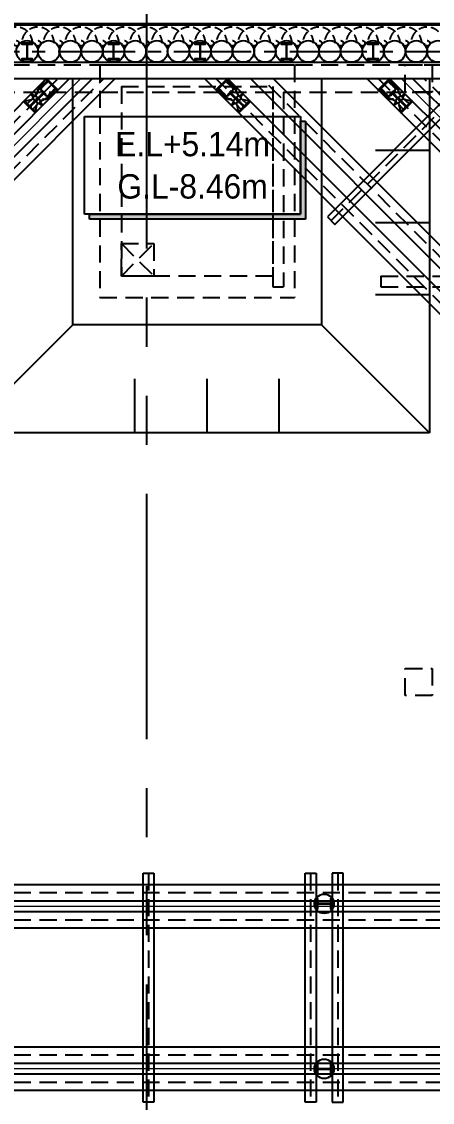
# Model space of a CAD drawing. Header units: millimetres. Extents: x 1073475 to 2890243, y -1340830 to -367733.
# Drawn here: x 2057444 to 2058775, y -379747 to -376249 of the extents above; entities that cross this region are included whole.
import ezdxf
from ezdxf.enums import TextEntityAlignment as Align

# ---------------------------------------------------------------- set-up
doc = ezdxf.new("R2010")
doc.units = ezdxf.units.MM
doc.header["$LTSCALE"] = 50
for name, pattern in [('CENTER2', [28.575, 19.05, -3.175, 3.175, -3.175]), ('HIDDEN', [9.525, 6.35, -3.175]), ('HIDDEN2', [4.7625, 3.175, -1.5875]), ('PHANTOM', [63.5, 31.75, -6.35, 6.35, -6.35, 6.35, -6.35])]:
    doc.linetypes.add(name, pattern=pattern)
doc.layers.add('_0', color=7, linetype='Continuous', lineweight=0)
for name, color, linetype in [('CEN', 1, 'CENTER2'), ('CIP', 1, 'Continuous'), ('H-BEAM', 5, 'Continuous'), ('H-BEAM-상부', 173, 'Continuous'), ('HPILE-300x200', 3, 'Continuous'), ('POST PILE', 6, 'Continuous'), ('SGR', 8, 'Continuous'), ('ST-CEN', 1, 'HIDDEN'), ('ST-CEN(상부 H-BEAM)', 1, 'HIDDEN'), ('ST-CEN(하부 H-BEAM)', 1, 'HIDDEN'), ('STRUT', 3, 'Continuous'), ('WALE-1', 3, 'Continuous'), ('건축', 233, 'HIDDEN'), ('굴착고', 2, 'Continuous'), ('단면', 4, 'Continuous'), ('대지경계선', 6, 'PHANTOM'), ('법면', 41, 'Continuous'), ('유압JACK', 2, 'Continuous')]:
    doc.layers.add(name, color=color, linetype=linetype)
doc.styles.add('돋움', font='')
doc.styles.get('돋움').set_extended_font_data('Dotum')

# ---------------------------------------------------------------- blocks, each defined once
blk = doc.blocks.new('계측평면')
at = {"layer": '대지경계선', "const_width": 60}
for points in [[(-5833, -5158), (-176, 499), (26245, 499), (26245, -35090), (1238, -35090), (-5833, -28019), (-5833, -5158)], [(26247, -35088), (1240, -35088), (-5831, -28017), (-5831, -5156), (-174, 501), (26247, 501)]]:
    blk.add_lwpolyline(points, dxfattribs=at)
blk = doc.blocks.new('A$C1D3235D9')
at = {"layer": 'SGR', "linetype": 'HIDDEN2'}
blk.add_circle((0, 0), 50, dxfattribs=at)
blk.add_arc((0, 0), 300, 0, 180, dxfattribs=at)
blk = doc.blocks.new('A$C59AB4A79')
at = {"layer": '굴착고'}
blk.add_hatch(color=251, dxfattribs=at).paths.add_polyline_path([(-3391, 1342), (513, 1342), (513, 3059), (603, 3059), (603, 1252), (-3391, 1252)])
at = {"layer": '_0', "color": 251}
for p, q in [((-17350, -9950), (-3550, 3850)), ((13623, -7400), (2373, 3850)), ((13623, -11450), (-17350, -11450)), ((13623, -14450), (-17350, -14450))]:
    blk.add_line(p, q, dxfattribs=at)
at = {"layer": 'CEN', "color": 251, "ltscale": 1.5}
blk.add_line((-12545, 4350), (14173, 4350), dxfattribs=at)
at = {"layer": 'CIP', "color": 251}
for centre in [(-4545, 4350), (-4145, 4350), (-3745, 4350), (-3345, 4350), (-2945, 4350), (-2545, 4350), (-2145, 4350), (-1745, 4350), (-1345, 4350), (-945, 4350), (-545, 4350), (-145, 4350), (255, 4350), (655, 4350), (1055, 4350), (1455, 4350), (1855, 4350), (2255, 4350), (2655, 4350), (3055, 4350)]:
    blk.add_circle(centre, 200, dxfattribs=at)
at = {"layer": 'H-BEAM', "color": 251}
for p, q in [((600, -15064), (600, -10836)), ((600, -10836), (800, -10836)), ((800, -10836), (800, -15064)), ((1100, -10836), (1100, -15064)), ((1300, -10836), (1100, -10836)), ((1300, -15064), (1300, -10836)), ((800, -15064), (600, -15064)), ((1100, -15064), (1300, -15064))]:
    blk.add_line(p, q, dxfattribs=at)
at = {"layer": 'H-BEAM-상부', "color": 251}
for p, q in [((3428, 3714), (1009, 1295)), ((1150, 1154), (3569, 3573)), ((1009, 1295), (1150, 1154)), ((-2400, -15064), (-2400, -10836)), ((-2400, -10836), (-2200, -10836)), ((-2200, -10836), (-2200, -15064)), ((-2200, -15064), (-2400, -15064))]:
    blk.add_line(p, q, dxfattribs=at)
at = {"layer": 'HPILE-300x200', "color": 251}
for p, q in [((-4545, 4200), (-4545, 4500)), ((-2945, 4200), (-2945, 4500)), ((-1345, 4200), (-1345, 4500)), ((255, 4200), (255, 4500)), ((1855, 4200), (1855, 4500))]:
    blk.add_line(p, q, dxfattribs=at)
for points in [[(-4645, 4500), (-4645, 4486), (-4569, 4486, -0.414214), (-4549, 4466), (-4549, 4234, -0.414214), (-4569, 4214), (-4645, 4214), (-4645, 4200), (-4445, 4200), (-4445, 4214), (-4520, 4214, -0.414214), (-4540, 4234), (-4540, 4466, -0.414214), (-4520, 4486), (-4445, 4486), (-4445, 4500)], [(-3045, 4500), (-3045, 4486), (-2969, 4486, -0.414214), (-2949, 4466), (-2949, 4234, -0.414214), (-2969, 4214), (-3045, 4214), (-3045, 4200), (-2845, 4200), (-2845, 4214), (-2920, 4214, -0.414214), (-2940, 4234), (-2940, 4466, -0.414214), (-2920, 4486), (-2845, 4486), (-2845, 4500)], [(-1445, 4500), (-1445, 4486), (-1369, 4486, -0.414214), (-1349, 4466), (-1349, 4234, -0.414214), (-1369, 4214), (-1445, 4214), (-1445, 4200), (-1245, 4200), (-1245, 4214), (-1320, 4214, -0.414214), (-1340, 4234), (-1340, 4466, -0.414214), (-1320, 4486), (-1245, 4486), (-1245, 4500)], [(155, 4500), (155, 4486), (231, 4486, -0.414214), (251, 4466), (251, 4234, -0.414214), (231, 4214), (155, 4214), (155, 4200), (355, 4200), (355, 4214), (280, 4214, -0.414214), (260, 4234), (260, 4466, -0.414214), (280, 4486), (355, 4486), (355, 4500)], [(1755, 4500), (1755, 4486), (1831, 4486, -0.414214), (1851, 4466), (1851, 4234, -0.414214), (1831, 4214), (1755, 4214), (1755, 4200), (1955, 4200), (1955, 4214), (1880, 4214, -0.414214), (1860, 4234), (1860, 4466, -0.414214), (1880, 4486), (1955, 4486), (1955, 4500)]]:
    blk.add_lwpolyline(points, format="xyb", close=True, dxfattribs=at)
at = {"layer": 'POST PILE', "color": 251}
for p, q in [((1100, -11400), (800, -11400)), ((1100, -14450), (800, -14450))]:
    blk.add_line(p, q, dxfattribs=at)
for points in [[(800, -11300), (825, -11300), (825, -11371, 0.414214), (845, -11391), (1055, -11391, 0.414214), (1075, -11371), (1075, -11300), (1100, -11300), (1100, -11500), (1075, -11500), (1075, -11430, 0.414214), (1055, -11410), (845, -11410, 0.414214), (825, -11430), (825, -11500), (800, -11500)], [(800, -14350), (825, -14350), (825, -14421, 0.414214), (845, -14441), (1055, -14441, 0.414214), (1075, -14421), (1075, -14350), (1100, -14350), (1100, -14550), (1075, -14550), (1075, -14480, 0.414214), (1055, -14460), (845, -14460, 0.414214), (825, -14480), (825, -14550), (800, -14550)]]:
    blk.add_lwpolyline(points, format="xyb", close=True, dxfattribs=at)
for centre in [(950, -11400), (950, -14450)]:
    blk.add_circle(centre, 180, dxfattribs=at)
at = {"layer": 'ST-CEN', "color": 251}
for p, q in [((-17350, -10374), (-3126, 3850)), ((-17350, -9526), (-3974, 3850)), ((13623, -10824), (-1051, 3850)), ((13623, -9975), (-203, 3850)), ((13623, -7824), (1949, 3850)), ((13623, -6975), (2797, 3850)), ((13623, -11200), (-17350, -11200)), ((13623, -11700), (-17350, -11700)), ((13623, -14200), (-17350, -14200)), ((13623, -14700), (-17350, -14700))]:
    blk.add_line(p, q, dxfattribs=at)
at = {"layer": 'ST-CEN(상부 H-BEAM)', "color": 251}
for p, q in [((1079, 1224), (3499, 3644)), ((-2300, -10836), (-2300, -15064))]:
    blk.add_line(p, q, dxfattribs=at)
at = {"layer": 'ST-CEN(하부 H-BEAM)', "color": 251}
for p, q in [((700, -10836), (700, -15064)), ((1200, -10836), (1200, -15064))]:
    blk.add_line(p, q, dxfattribs=at)
at = {"layer": 'STRUT', "color": 251}
for p, q in [((-17350, -10162), (-3338, 3850)), ((-17350, -10586), (-2914, 3850)), ((-17350, -9738), (-3762, 3850)), ((-17350, -9314), (-4186, 3850)), ((13623, -11036), (-1263, 3850)), ((13623, -10612), (-839, 3850)), ((13623, -10188), (-415, 3850)), ((13623, -9763), (9, 3850)), ((13623, -8036), (1737, 3850)), ((13623, -7612), (2161, 3850)), ((13623, -7188), (2585, 3850)), ((13623, -11050), (-17350, -11050)), ((13623, -11350), (-17350, -11350)), ((13623, -11550), (-17350, -11550)), ((13623, -11850), (-17350, -11850)), ((13623, -14050), (-17350, -14050)), ((13623, -14350), (-17350, -14350)), ((13623, -14550), (-17350, -14550)), ((13623, -14850), (-17350, -14850))]:
    blk.add_line(p, q, dxfattribs=at)
at = {"layer": 'WALE-1', "color": 251}
for p, q in [((-12462, 4150), (13923, 4150)), ((-12338, 3850), (13623, 3850))]:
    blk.add_line(p, q, dxfattribs=at)
at = {"layer": '건축', "color": 251}
for p, q in [((-12721, 4849), (13700, 4849)), ((-12441, 4100), (13000, 4100)), ((-3200, 4100), (400, 4100)), ((-3200, 4100), (-3200, -200)), ((400, 4100), (400, -200)), ((2450, 3600), (2450, 4100)), ((2450, 4100), (2950, 4100)), ((2950, 4100), (2950, 3600)), ((-12234, 3600), (0, 3600)), ((-2800, 3700), (0, 3700)), ((-2800, 3700), (-2800, 200)), ((0, 3700), (0, 200)), ((0, 3600), (0, 0)), ((200, 3600), (6000, 3600)), ((200, 3600), (200, 0)), ((2950, 3600), (2450, 3600)), ((-3481, 3149), (513, 3149)), ((-3481, 1342), (-3481, 3149)), ((513, 3149), (513, 1342)), ((513, 1342), (-3481, 1342)), ((-2800, 800), (-2200, 200)), ((-2800, 200), (-2200, 800)), ((-2800, 800), (-2200, 800)), ((-2800, 200), (-2800, 800)), ((-2200, 800), (-2200, 200)), ((0, 200), (-2800, 200)), ((-2200, 200), (-2800, 200)), ((2000, 200), (6000, 200)), ((2000, 200), (2000, 0)), ((0, 0), (200, 0)), ((2000, 0), (11000, 0)), ((-3200, -200), (400, -200)), ((2450, -7550), (2450, -7050)), ((2450, -7050), (2950, -7050)), ((2950, -7050), (2950, -7550)), ((2950, -7550), (2450, -7550))]:
    blk.add_line(p, q, dxfattribs=at)
at = {"layer": '굴착고', "color": 251}
for p, q in [((-3481, 3149), (513, 3149)), ((-3481, 1342), (-3481, 3149)), ((513, 3149), (513, 1342)), ((513, 1342), (513, 3059)), ((513, 3059), (603, 3059)), ((603, 3059), (603, 1252)), ((513, 1342), (-3481, 1342)), ((-3391, 1342), (513, 1342)), ((-3391, 1252), (-3391, 1342)), ((603, 1252), (-3391, 1252))]:
    blk.add_line(p, q, dxfattribs=at)
at = {"layer": '대지경계선', "const_width": 60}
blk.add_lwpolyline([(13700, -30740), (-11307, -30740), (-18378, -23669), (-18378, -808), (-12721, 4849), (13700, 4849)], dxfattribs=at)
at = {"layer": '법면', "color": 251}
for p, q in [((-3700, -700), (-3700, 3850)), ((900, 3850), (900, -700)), ((2900, 3850), (2900, -2700)), ((2900, 2517), (1900, 2517)), ((2900, 1183), (1900, 1183)), ((2900, -150), (1900, -150)), ((-5700, -2700), (-3700, -700)), ((900, -700), (-3700, -700)), ((900, -700), (2900, -2700)), ((-2550, -2700), (-2550, -1700)), ((-1217, -2700), (-1217, -1700)), ((117, -2700), (117, -1700)), ((2900, -2700), (-5700, -2700))]:
    blk.add_line(p, q, dxfattribs=at)
at = {"layer": '유압JACK', "color": 251}
for p, q in [((-4196, 3841), (-4334, 3666)), ((-4181, 3798), (-4331, 3649)), ((-4162, 3796), (-4288, 3669)), ((-4196, 3841), (-4186, 3850)), ((-4196, 3834), (-4181, 3820)), ((-3974, 3638), (-4186, 3850)), ((-4029, 3667), (-4157, 3796)), ((-1051, 3638), (-839, 3850)), ((-997, 3667), (-868, 3796)), ((-864, 3796), (-738, 3669)), ((-830, 3834), (-844, 3820)), ((-844, 3798), (-695, 3649)), ((-830, 3841), (-839, 3850)), ((-830, 3841), (-692, 3666)), ((1949, 3638), (2161, 3850)), ((2003, 3667), (2132, 3796)), ((2136, 3796), (2262, 3669)), ((2170, 3834), (2156, 3820)), ((2156, 3798), (2305, 3649)), ((2170, 3841), (2161, 3850)), ((2170, 3841), (2308, 3666)), ((-4388, 3539), (-4357, 3603)), ((-4357, 3581), (-4357, 3598)), ((-4283, 3615), (-4277, 3621)), ((-4282, 3613), (-4275, 3619)), ((-4281, 3625), (-4277, 3628)), ((-4199, 3543), (-4281, 3625)), ((-4196, 3547), (-4277, 3628)), ((-4273, 3617), (-4277, 3621)), ((-4274, 3618), (-4270, 3621)), ((-4273, 3617), (-4270, 3621)), ((-4273, 3617), (-4270, 3621)), ((-4203, 3547), (-4273, 3617)), ((-4268, 3619), (-4270, 3621)), ((-4268, 3623), (-4264, 3627)), ((-4266, 3622), (-4268, 3623)), ((-4268, 3619), (-4266, 3622)), ((-4203, 3554), (-4268, 3619)), ((-4266, 3692), (-4263, 3689)), ((-4201, 3557), (-4266, 3622)), ((-4198, 3560), (-4264, 3627)), ((-4263, 3689), (-4252, 3699)), ((-4255, 3702), (-4252, 3699)), ((-4191, 3766), (-4189, 3763)), ((-4178, 3774), (-4189, 3763)), ((-4181, 3776), (-4178, 3774)), ((-4026, 3643), (-4175, 3494)), ((-3983, 3629), (-4158, 3490)), ((-4029, 3663), (-4155, 3536)), ((-4051, 3646), (-4061, 3636)), ((-4058, 3633), (-4061, 3636)), ((-4048, 3644), (-4051, 3646)), ((-3991, 3629), (-4005, 3643)), ((-3983, 3629), (-3974, 3638)), ((-1042, 3629), (-1051, 3638)), ((-1042, 3629), (-867, 3490)), ((-1035, 3629), (-1021, 3643)), ((-1000, 3643), (-850, 3494)), ((-997, 3663), (-871, 3536)), ((-978, 3644), (-975, 3646)), ((-975, 3646), (-964, 3636)), ((-967, 3633), (-964, 3636)), ((-845, 3776), (-848, 3774)), ((-848, 3774), (-837, 3763)), ((-834, 3766), (-837, 3763)), ((-830, 3547), (-748, 3628)), ((-828, 3560), (-761, 3627)), ((-826, 3543), (-745, 3625)), ((-824, 3557), (-759, 3622)), ((-822, 3554), (-757, 3619)), ((-822, 3547), (-752, 3617)), ((-771, 3702), (-773, 3699)), ((-763, 3689), (-773, 3699)), ((-760, 3692), (-763, 3689)), ((-758, 3623), (-761, 3627)), ((-759, 3622), (-758, 3623)), ((-757, 3619), (-759, 3622)), ((-757, 3619), (-756, 3621)), ((-752, 3617), (-756, 3621)), ((-752, 3617), (-756, 3621)), ((-752, 3618), (-755, 3621)), ((-752, 3617), (-748, 3621)), ((-744, 3613), (-750, 3619)), ((-745, 3625), (-748, 3628)), ((-743, 3615), (-748, 3621)), ((-637, 3539), (-668, 3603)), ((-668, 3581), (-668, 3598)), ((1958, 3629), (1949, 3638)), ((1958, 3629), (2133, 3490)), ((1965, 3629), (1979, 3643)), ((2000, 3643), (2150, 3494)), ((2003, 3663), (2129, 3536)), ((2022, 3644), (2025, 3646)), ((2025, 3646), (2036, 3636)), ((2033, 3633), (2036, 3636)), ((2155, 3776), (2152, 3774)), ((2152, 3774), (2163, 3763)), ((2166, 3766), (2163, 3763)), ((2170, 3547), (2252, 3628)), ((2172, 3560), (2239, 3627)), ((2174, 3543), (2255, 3625)), ((2176, 3557), (2241, 3622)), ((2178, 3554), (2243, 3619)), ((2178, 3547), (2248, 3617)), ((2229, 3702), (2227, 3699)), ((2237, 3689), (2227, 3699)), ((2240, 3692), (2237, 3689)), ((2242, 3623), (2239, 3627)), ((2241, 3622), (2242, 3623)), ((2243, 3619), (2241, 3622)), ((2243, 3619), (2244, 3621)), ((2248, 3617), (2244, 3621)), ((2248, 3617), (2244, 3621)), ((2248, 3618), (2245, 3621)), ((2248, 3617), (2252, 3621)), ((2256, 3613), (2250, 3619)), ((2255, 3625), (2252, 3628)), ((2257, 3615), (2252, 3621)), ((2363, 3539), (2332, 3603)), ((2332, 3581), (2332, 3598)), ((-4611, 3426), (-4601, 3435)), ((-4399, 3214), (-4611, 3426)), ((-4611, 3426), (-4399, 3214)), ((-4594, 3435), (-4509, 3350)), ((-4594, 3435), (-4484, 3325)), ((-4594, 3435), (-4554, 3395)), ((-4592, 3432), (-4462, 3459)), ((-4446, 3474), (-4534, 3394)), ((-4425, 3411), (-4488, 3350)), ((-4414, 3400), (-4475, 3336)), ((-4466, 3546), (-4436, 3510)), ((-4452, 3560), (-4416, 3530)), ((-4438, 3488), (-4437, 3490)), ((-4390, 3434), (-4438, 3483)), ((-4394, 3430), (-4438, 3473)), ((-4437, 3490), (-4395, 3532)), ((-4433, 3469), (-4429, 3473)), ((-4355, 3391), (-4433, 3469)), ((-4431, 3467), (-4427, 3471)), ((-4351, 3395), (-4429, 3473)), ((-4396, 3531), (-4395, 3532)), ((-4395, 3531), (-4395, 3532)), ((-4394, 3430), (-4351, 3387)), ((-4392, 3535), (-4363, 3564)), ((-4329, 3472), (-4392, 3535)), ((-4390, 3434), (-4342, 3386)), ((-4341, 3484), (-4389, 3532)), ((-4357, 3393), (-4353, 3397)), ((-4262, 3575), (-4342, 3495)), ((-4341, 3484), (-4292, 3435)), ((-4334, 3387), (-4292, 3430)), ((-4249, 3563), (-4329, 3483)), ((-4329, 3472), (-4289, 3432)), ((-4315, 3496), (-4328, 3509)), ((-4265, 3372), (-4295, 3408)), ((-4294, 3428), (-4292, 3430)), ((-4293, 3429), (-4292, 3430)), ((-4289, 3432), (-4261, 3461)), ((-4286, 3436), (-4222, 3467)), ((-4257, 3555), (-4270, 3567)), ((-4243, 3467), (-4226, 3467)), ((-4212, 3543), (-4205, 3549)), ((-4209, 3541), (-4203, 3547)), ((-4207, 3551), (-4203, 3554)), ((-4207, 3551), (-4203, 3554)), ((-4205, 3556), (-4203, 3558)), ((-4201, 3557), (-4198, 3560)), ((-4199, 3543), (-4196, 3547)), ((-4135, 3562), (-4125, 3572)), ((-4133, 3559), (-4135, 3562)), ((-4122, 3569), (-4125, 3572)), ((-903, 3569), (-901, 3572)), ((-890, 3562), (-901, 3572)), ((-893, 3559), (-890, 3562)), ((-826, 3543), (-830, 3547)), ((-824, 3557), (-828, 3560)), ((-821, 3556), (-823, 3558)), ((-819, 3551), (-823, 3554)), ((-819, 3551), (-822, 3554)), ((-817, 3541), (-822, 3547)), ((-814, 3543), (-820, 3549)), ((-740, 3436), (-804, 3467)), ((-782, 3467), (-799, 3467)), ((-777, 3563), (-697, 3483)), ((-769, 3555), (-756, 3567)), ((-736, 3432), (-765, 3461)), ((-764, 3575), (-684, 3495)), ((-761, 3372), (-731, 3408)), ((-697, 3472), (-736, 3432)), ((-685, 3484), (-733, 3435)), ((-733, 3429), (-733, 3430)), ((-691, 3387), (-733, 3430)), ((-732, 3428), (-733, 3430)), ((-710, 3496), (-697, 3509)), ((-697, 3472), (-634, 3535)), ((-685, 3484), (-637, 3532)), ((-635, 3434), (-684, 3386)), ((-675, 3395), (-596, 3473)), ((-631, 3430), (-675, 3387)), ((-668, 3393), (-673, 3397)), ((-670, 3391), (-592, 3469)), ((-634, 3535), (-662, 3564)), ((-635, 3434), (-587, 3483)), ((-589, 3490), (-631, 3532)), ((-630, 3531), (-631, 3532)), ((-629, 3531), (-631, 3532)), ((-631, 3430), (-588, 3473)), ((-627, 3214), (-415, 3426)), ((-415, 3426), (-627, 3214)), ((-612, 3400), (-551, 3336)), ((-574, 3560), (-609, 3530)), ((-601, 3411), (-537, 3350)), ((-594, 3467), (-598, 3471)), ((-592, 3469), (-596, 3473)), ((-559, 3546), (-589, 3510)), ((-587, 3488), (-589, 3490)), ((-580, 3474), (-492, 3394)), ((-434, 3432), (-564, 3459)), ((-431, 3435), (-541, 3325)), ((-431, 3435), (-516, 3350)), ((-431, 3435), (-471, 3395)), ((-415, 3426), (-424, 3435)), ((2097, 3569), (2099, 3572)), ((2110, 3562), (2099, 3572)), ((2107, 3559), (2110, 3562)), ((2174, 3543), (2170, 3547)), ((2176, 3557), (2172, 3560)), ((2179, 3556), (2177, 3558)), ((2181, 3551), (2177, 3554)), ((2181, 3551), (2178, 3554)), ((2183, 3541), (2178, 3547)), ((2186, 3543), (2180, 3549)), ((2260, 3436), (2196, 3467)), ((2218, 3467), (2201, 3467)), ((2223, 3563), (2303, 3483)), ((2231, 3555), (2244, 3567)), ((2264, 3432), (2235, 3461)), ((2236, 3575), (2316, 3495)), ((2239, 3372), (2269, 3408)), ((2303, 3472), (2264, 3432)), ((2315, 3484), (2267, 3435)), ((2267, 3429), (2267, 3430)), ((2309, 3387), (2267, 3430)), ((2268, 3428), (2267, 3430)), ((2290, 3496), (2303, 3509)), ((2303, 3472), (2366, 3535)), ((2315, 3484), (2363, 3532)), ((2365, 3434), (2316, 3386)), ((2325, 3395), (2404, 3473)), ((2369, 3430), (2325, 3387)), ((2332, 3393), (2327, 3397)), ((2330, 3391), (2408, 3469)), ((2366, 3535), (2338, 3564)), ((2365, 3434), (2413, 3483)), ((2411, 3490), (2369, 3532)), ((2370, 3531), (2369, 3532)), ((2371, 3531), (2369, 3532)), ((2369, 3430), (2412, 3473)), ((2373, 3214), (2585, 3426)), ((2585, 3426), (2373, 3214)), ((2388, 3400), (2449, 3336)), ((2426, 3560), (2391, 3530)), ((2399, 3411), (2463, 3350)), ((2406, 3467), (2402, 3471)), ((2408, 3469), (2404, 3473)), ((2441, 3546), (2411, 3510)), ((2413, 3488), (2411, 3490)), ((2420, 3474), (2508, 3394)), ((2566, 3432), (2436, 3459)), ((2569, 3435), (2459, 3325)), ((2569, 3435), (2484, 3350)), ((2569, 3435), (2529, 3395)), ((2585, 3426), (2576, 3435)), ((-4389, 3230), (-4492, 3332)), ((-4389, 3230), (-4474, 3315)), ((-4351, 3378), (-4430, 3290)), ((-4389, 3230), (-4429, 3270)), ((-4399, 3214), (-4389, 3223)), ((-4392, 3233), (-4365, 3362)), ((-4355, 3391), (-4351, 3395)), ((-4336, 3386), (-4334, 3387)), ((-4279, 3358), (-4314, 3388)), ((-747, 3358), (-711, 3388)), ((-690, 3386), (-691, 3387)), ((-670, 3391), (-675, 3395)), ((-675, 3378), (-596, 3290)), ((-633, 3233), (-660, 3362)), ((-636, 3230), (-534, 3332)), ((-636, 3230), (-551, 3315)), ((-636, 3230), (-596, 3270)), ((-627, 3214), (-636, 3223)), ((2253, 3358), (2289, 3388)), ((2310, 3386), (2309, 3387)), ((2330, 3391), (2325, 3395)), ((2325, 3378), (2404, 3290)), ((2367, 3233), (2340, 3362)), ((2364, 3230), (2466, 3332)), ((2364, 3230), (2449, 3315)), ((2364, 3230), (2404, 3270)), ((2373, 3214), (2364, 3223))]:
    blk.add_line(p, q, dxfattribs=at)
for centre, radius, start, end in [((-4192, 3837), 5, 135, 225), ((-4192, 3809), 15, 315, 45), ((-4160, 3793), 3, 45, 135), ((-866, 3793), 3, 45, 135), ((-833, 3809), 15, 135, 225), ((-833, 3837), 5, 315, 45), ((2134, 3793), 3, 45, 135), ((2167, 3809), 15, 135, 225), ((2167, 3837), 5, 315, 45), ((-4247, 3598), 110, 142.0031, 180), ((-4247, 3577), 110, 135, 179.6398), ((-4270, 3652), 25, 135, 195.2377), ((-4136, 3688), 164, 195.2377, 225), ((-4031, 3665), 3, 315, 45), ((-4015, 3632), 15, 45, 135), ((-3987, 3632), 5, 225, 315), ((-1039, 3632), 5, 225, 315), ((-1010, 3632), 15, 45, 135), ((-995, 3665), 3, 135, 225), ((-889, 3688), 164, 315, 344.7623), ((-755, 3652), 25, 344.7623, 45), ((-778, 3577), 110, 0.3602, 45), ((-778, 3598), 110, 0, 37.9969), ((1961, 3632), 5, 225, 315), ((1990, 3632), 15, 45, 135), ((2005, 3665), 3, 135, 225), ((2111, 3688), 164, 315, 344.7623), ((2245, 3652), 25, 344.7623, 45), ((2222, 3577), 110, 0.3602, 45), ((2222, 3598), 110, 0, 37.9969), ((-4598, 3431), 5, 45, 135), ((-4459, 3553), 10, 45, 225), ((-4442, 3469), 6, 45, 132), ((-4436, 3485), 4, 135, 225), ((-4448, 3500), 15, 315, 40.2364), ((-4432, 3418), 10, 313.7326, 45), ((-4407, 3541), 15, 229.7636, 315), ((-4407, 3393), 10, 45, 136.2674), ((-4392, 3529), 4, 45, 135), ((-4365, 3459), 15, 45, 225), ((-4365, 3459), 15, 225, 45), ((-4365, 3459), 10, 45, 225), ((-4365, 3459), 10, 225, 45), ((-4377, 3578), 20, 315, 359.6398), ((-4347, 3501), 7.5, 225, 315), ((-4324, 3477), 7.5, 135, 225), ((-4283, 3417), 15, 135, 220.2364), ((-4295, 3432), 4, 315, 45), ((-4265, 3579), 5, 315, 40.2482), ((-4246, 3447), 20, 90.3602, 135), ((-4136, 3688), 164, 225, 254.7623), ((-4245, 3559), 5, 49.7518, 135), ((-4247, 3577), 110, 270.3602, 315), ((-4226, 3577), 110, 270, 307.9969), ((-4173, 3554), 25, 254.7623, 315), ((-853, 3554), 25, 225, 285.2377), ((-799, 3577), 110, 232.0031, 270), ((-778, 3577), 110, 225, 269.6398), ((-889, 3688), 164, 285.2377, 315), ((-780, 3559), 5, 45, 130.2482), ((-779, 3447), 20, 45, 89.6398), ((-760, 3579), 5, 139.7518, 225), ((-731, 3432), 4, 135, 225), ((-742, 3417), 15, 319.7636, 45), ((-702, 3477), 7.5, 315, 45), ((-679, 3501), 7.5, 225, 315), ((-660, 3459), 15, 135, 315), ((-660, 3459), 15, 315, 135), ((-660, 3459), 10, 135, 315), ((-648, 3578), 20, 180.3602, 225), ((-660, 3459), 10, 315, 135), ((-634, 3529), 4, 45, 135), ((-619, 3541), 15, 225, 310.2364), ((-619, 3393), 10, 43.7326, 135), ((-594, 3418), 10, 135, 226.2674), ((-578, 3500), 15, 139.7636, 225), ((-584, 3469), 6, 48, 135), ((-590, 3485), 4, 315, 45), ((-567, 3553), 10, 315, 135), ((-428, 3431), 5, 45, 135), ((2147, 3554), 25, 225, 285.2377), ((2201, 3577), 110, 232.0031, 270), ((2222, 3577), 110, 225, 269.6398), ((2111, 3688), 164, 285.2377, 315), ((2220, 3559), 5, 45, 130.2482), ((2221, 3447), 20, 45, 89.6398), ((2240, 3579), 5, 139.7518, 225), ((2269, 3432), 4, 135, 225), ((2258, 3417), 15, 319.7636, 45), ((2298, 3477), 7.5, 315, 45), ((2321, 3501), 7.5, 225, 315), ((2340, 3459), 15, 135, 315), ((2340, 3459), 15, 315, 135), ((2340, 3459), 10, 135, 315), ((2352, 3578), 20, 180.3602, 225), ((2340, 3459), 10, 315, 135), ((2366, 3529), 4, 45, 135), ((2381, 3541), 15, 225, 310.2364), ((2381, 3393), 10, 43.7326, 135), ((2406, 3418), 10, 135, 226.2674), ((2422, 3500), 15, 139.7636, 225), ((2416, 3469), 6, 48, 135), ((2410, 3485), 4, 315, 45), ((2433, 3553), 10, 315, 135), ((2572, 3431), 5, 45, 135), ((-4544, 3406), 15, 225, 312), ((-4499, 3360), 15, 225, 313.7326), ((-4464, 3326), 15, 136.2674, 225), ((-4419, 3280), 15, 138, 225), ((-4393, 3226), 5, 315, 45), ((-4355, 3382), 6, 318, 45), ((-4339, 3389), 4, 225, 315), ((-4324, 3377), 15, 49.7636, 135), ((-4272, 3365), 10, 225, 45), ((-754, 3365), 10, 135, 315), ((-702, 3377), 15, 45, 130.2364), ((-687, 3389), 4, 225, 315), ((-670, 3382), 6, 135, 222), ((-633, 3226), 5, 135, 225), ((-607, 3280), 15, 315, 42), ((-562, 3326), 15, 315, 43.7326), ((-527, 3360), 15, 226.2674, 315), ((-482, 3406), 15, 228, 315), ((2246, 3365), 10, 135, 315), ((2298, 3377), 15, 45, 130.2364), ((2313, 3389), 4, 225, 315), ((2330, 3382), 6, 135, 222), ((2367, 3226), 5, 135, 225), ((2393, 3280), 15, 315, 42), ((2438, 3326), 15, 315, 43.7326), ((2473, 3360), 15, 226.2674, 315), ((2518, 3406), 15, 228, 315)]:
    blk.add_arc(centre, radius, start, end, dxfattribs=at)
at = {"layer": 'SGR', "color": 251, "linetype": 'HIDDEN2', "rotation": 359.9999999930079}
for p in [(-4745, 4500), (-4345, 4500), (-3945, 4500), (-3545, 4500), (-3145, 4500), (-2745, 4500), (-2345, 4500), (-1945, 4500), (-1545, 4500), (-1145, 4500), (-745, 4500), (-345, 4500), (55, 4500), (455, 4500), (855, 4500), (1255, 4500), (1655, 4500), (2055, 4500), (2455, 4500), (2855, 4500)]:
    blk.add_blockref('A$C1D3235D9', p, dxfattribs=at)
at = {"layer": '굴착고', "color": 251, "style": '돋움'}
for s, p in [('E.L+5.14m', (-1484, 2635)), ('G.L-8.46m', (-1484, 1856))]:
    blk.add_text(s, height=450, dxfattribs=at).set_placement(p, align=Align.MIDDLE)

msp = doc.modelspace()

# ---------------------------------------------------------------- linework, layer by layer
at = {"layer": '단면', "linetype": 'PHANTOM', "ltscale": 0.5}
msp.add_line((2057848.4, -376190.2), (2057848.4, -382652.5), dxfattribs=at)

# ---------------------------------------------------------------- block references
at = {"ltscale": 0.2, "xscale": 0.1751524569241688, "yscale": 0.1751524569241688, "zscale": 0.1751524569241688, "rotation": 0.000612302615251796}
msp.add_blockref('A$C59AB4A79', (2058257.8, -377107.7, 0), dxfattribs=at)
at = {"xscale": 0.175, "yscale": 0.175, "zscale": 0.175}
msp.add_blockref('계측평면', (2056064.5, -376345.8, 0), dxfattribs=at)

doc.saveas('drawing.dxf')
